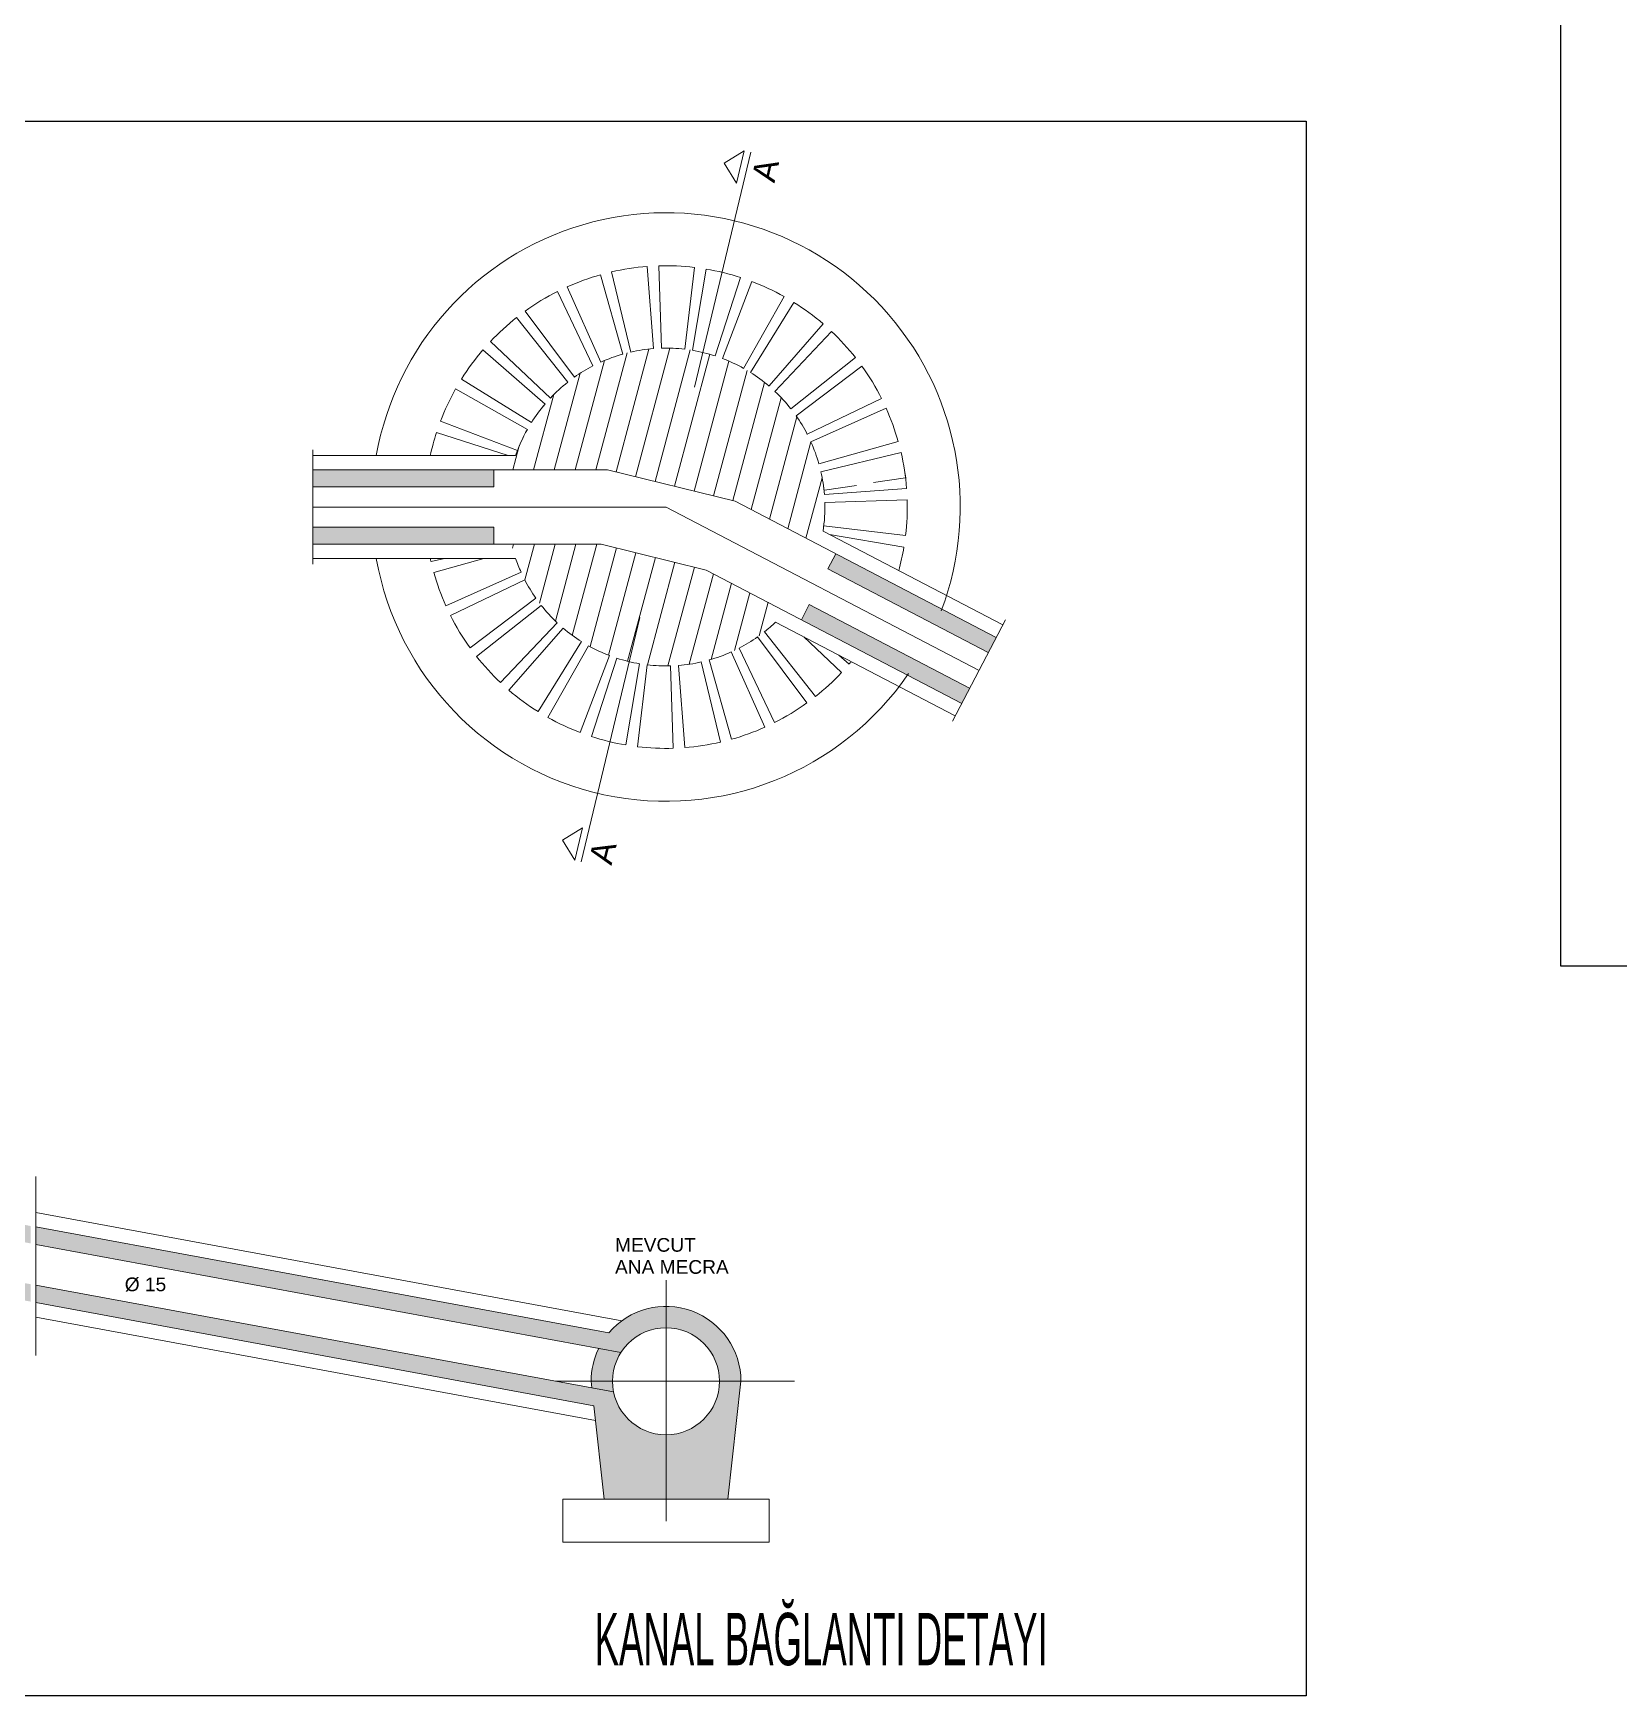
# Model space of a CAD drawing. Header units: millimetres. Extents: x 14753 to 45183, y 5640 to 19518.
# Drawn here: x 42616 to 43478, y 16664 to 17568 of the extents above; entities that cross this region are included whole.
import ezdxf
from ezdxf.enums import TextEntityAlignment as Align

# ---------------------------------------------------------------- set-up
doc = ezdxf.new("R2010")
doc.units = ezdxf.units.MM
doc.linetypes.add('HIDDEN', pattern=[0.375, 0.25, -0.125])
doc.layers.add('5', color=5, linetype='HIDDEN')
doc.layers.add('6', color=6, linetype='Continuous')
doc.layers.add('tefrıs', color=33, linetype='Continuous', lineweight=5)
doc.styles.add('ARİEL', font='arial.ttf')
doc.styles.get("Standard").update_dxf_attribs({"font": 'arial.ttf'})
doc.styles.add('TROMANS', font='arial.ttf')

msp = doc.modelspace()

# ---------------------------------------------------------------- hatches: boundary and pattern name
at = {"layer": 'tefrıs', "linetype": 'ByBlock'}
h = msp.add_hatch(color=9, dxfattribs=at)
h.paths.add_polyline_path([(42866.22, 17320.95), (42866.22, 17330.26), (42767.89, 17330.26), (42767.89, 17320.95)])
h.paths.add_polyline_path([(42767.89, 17299.14), (42767.89, 17289.83), (42866.22, 17289.83), (42866.22, 17299.14)])
h.paths.add_polyline_path([(43052.23, 17284.63), (43047.92, 17276.38), (43135.08, 17230.87), (43139.39, 17239.12)])
h.paths.add_polyline_path([(43037.82, 17257.04), (43033.51, 17248.79), (43120.68, 17203.28), (43124.99, 17211.53)])
h = msp.add_hatch(color=9, dxfattribs=at)
h.paths.add_polyline_path([(42289.56, 16938.1), (42289.56, 16947.56), (42163.62, 16970.84), (42161.93, 16961.69)])
h.paths.add_polyline_path([(42289.56, 16969.75), (42289.56, 16979.22), (42169.28, 17001.45), (42167.59, 16992.3)])
h.paths.add_polyline_path([(42435.01, 16952.33), (42435.01, 16942.86), (42614.35, 16909.71), (42614.35, 16919.18)])
h.paths.add_polyline_path([(42614.35, 16878.06), (42614.35, 16887.52), (42435.01, 16920.67), (42435.01, 16911.21)])
h.paths.add_polyline_path([(42617.26, 16886.99), (42617.26, 16877.52), (42920.64, 16821.44), (42926.29, 16770.63), (42959.89, 16770.63), (42959.89, 16805.65, -0.356325), (42931.39, 16828.92)])
h.paths.add_polyline_path([(42935.36, 16850.37, -0.256303), (42959.89, 16863.83), (42959.89, 16875.47, 0.220609), (42928.8, 16861.05), (42617.26, 16918.64), (42617.26, 16909.17)])
h.paths.add_polyline_path([(43000.62, 16834.74), (42988.98, 16834.74, -0.414214), (42959.89, 16805.65), (42959.89, 16770.63), (42993.49, 16770.63)])
h.paths.add_polyline_path([(42959.89, 16875.47), (42959.89, 16863.83, -0.414214), (42988.98, 16834.74), (43000.62, 16834.74, 0.414214)])
h.paths.add_polyline_path([(42935.36, 16850.37), (42923.29, 16852.6, 0.11398), (42919.17, 16834.74), (42930.8, 16834.74, -0.142755)], flags=17)
h.paths.add_polyline_path([(42919.17, 16834.74), (42919.57, 16831.1), (42931.39, 16828.92, -0.050444), (42930.8, 16834.74)], flags=17)

# ---------------------------------------------------------------- linework, layer by layer
at = {"layer": '6', "color": 20, "elevation": 574.2}
msp.add_lwpolyline([(43446.48, 17060.41), (43446.48, 19381.73), (45027.6, 19381.73), (45027.6, 17060.41)], close=True, dxfattribs=at)
at = {"layer": '6', "color": 20}
msp.add_lwpolyline([(42076.42, 17519.83), (43308, 17519.83), (43308, 16663.78), (42076.42, 16663.78)], close=True, dxfattribs=at)
at = {"layer": 'tefrıs', "color": 9, "linetype": 'ByBlock'}
for p, q in [((42975.45, 17375.19), (43005.99, 17503.02)), ((42991.43, 17497.03), (43002.34, 17503.74)), ((42998.14, 17486.13), (43002.34, 17503.74)), ((42991.43, 17497.03), (42998.14, 17486.13)), ((42936.47, 17393.21), (42924.27, 17436.32)), ((42940.7, 17394.29), (42930.2, 17437.84)), ((42953.07, 17396.18), (42949.73, 17440.85)), ((42957.38, 17396.41), (42955.95, 17441.19)), ((42970.07, 17395.84), (42975.32, 17440.34)), ((42974.22, 17395.25), (42981.71, 17439.42)), ((42974.22, 17395.25), (42981.71, 17439.42)), ((42986.62, 17392.21), (43000.42, 17434.83)), ((42986.62, 17392.21), (43000.42, 17434.83)), ((42920.18, 17386.78), (42900.95, 17427.26)), ((42924.47, 17388.85), (42906.16, 17429.74)), ((42990.58, 17390.81), (43006.52, 17432.68)), ((43002.09, 17385.44), (43024.08, 17424.47)), ((43005.8, 17383.24), (43029.44, 17421.3)), ((42906.43, 17377.92), (42878.66, 17413.07)), ((42910.07, 17380.63), (42883.26, 17416.54)), ((43015.9, 17375.84), (43045.36, 17409.59)), ((42897.01, 17369.3), (42864.45, 17400.06)), ((43019.14, 17372.93), (43049.91, 17405.49)), ((42894.1, 17366.05), (42860.35, 17395.51)), ((42910.44, 17330.26), (42926.36, 17389.67)), ((42921.73, 17330.26), (42938.76, 17393.82)), ((42932.72, 17329.12), (42950.63, 17395.95)), ((42943.32, 17326.52), (42962.05, 17396.42)), ((42953.92, 17323.92), (42973.08, 17395.43)), ((42964.51, 17321.32), (42983.74, 17393.09)), ((43027.76, 17363.51), (43062.92, 17391.28)), ((42899.15, 17330.26), (42913.21, 17382.75)), ((42975.11, 17318.72), (42994.05, 17389.41)), ((42985.71, 17316.12), (43003.99, 17384.35)), ((43030.61, 17359.68), (43066.39, 17386.67)), ((42884.5, 17352.24), (42845.47, 17374.24)), ((42886.7, 17355.95), (42848.64, 17379.59)), ((42996.3, 17313.52), (43013.52, 17377.78)), ((42887.85, 17330.26), (42898.81, 17371.15)), ((43006.28, 17308.62), (43022.59, 17369.49)), ((43036.73, 17349.56), (43077.11, 17368.98)), ((43038.7, 17345.47), (43079.59, 17363.78)), ((42879.12, 17340.73), (42837.26, 17356.67)), ((43016.19, 17303.44), (43031.08, 17359.01)), ((42874.03, 17337.97), (42835.11, 17350.58)), ((43026.1, 17298.27), (43038.73, 17345.4)), ((43043.06, 17333.47), (43086.16, 17345.67)), ((42767.89, 17341.17), (42767.89, 17278.92)), ((42878.13, 17337.97), (42767.89, 17337.97)), ((42876.56, 17330.26), (42879.87, 17342.62)), ((43044.13, 17329.24), (43087.69, 17339.73)), ((42928.06, 17330.26), (42767.89, 17330.26)), ((42866.22, 17330.26), (42866.22, 17320.95)), ((42928.06, 17330.26), (42997.41, 17313.25)), ((43089.57, 17329.97), (43090.21, 17325.87)), ((42866.22, 17320.95), (42767.89, 17320.95)), ((43036.01, 17293.1), (43044.81, 17325.96)), ((43045.31, 17323.03), (43045.95, 17318.93)), ((43046.02, 17316.87), (43090.7, 17320.2)), ((43046.09, 17319.12), (43063.4, 17321.83)), ((43090.03, 17326), (43072.72, 17323.29)), ((42959.89, 17310.04), (42767.89, 17310.04)), ((42959.89, 17310.04), (43130.09, 17221.19)), ((42997.41, 17313.25), (43139.39, 17239.12)), ((43046.26, 17312.56), (43091.03, 17313.99)), ((43045.69, 17299.87), (43090.18, 17294.62)), ((42866.22, 17299.14), (42767.89, 17299.14)), ((42866.22, 17299.14), (42866.22, 17289.83)), ((43045.29, 17296.95), (43142.96, 17245.96)), ((43048.88, 17295.07), (43089.27, 17288.22)), ((42924.58, 17289.83), (42767.89, 17289.83)), ((42878.13, 17282.12), (42767.89, 17282.12)), ((42839.41, 17282.12), (42832.1, 17280.36)), ((42860.81, 17282.12), (42833.62, 17274.42)), ((42876.44, 17287.67), (42877.02, 17289.83)), ((42883.11, 17270.43), (42888.31, 17289.83)), ((42891.04, 17257.85), (42899.6, 17289.83)), ((42899.71, 17248.06), (42910.9, 17289.83)), ((42908.92, 17240.28), (42922.19, 17289.83)), ((42918.57, 17234.17), (42932.94, 17287.78)), ((42924.58, 17289.83), (42981.79, 17275.79)), ((42928.62, 17229.5), (42943.53, 17285.18)), ((42939.03, 17226.2), (42954.13, 17282.58)), ((43047.92, 17276.38), (43052.23, 17284.63)), ((42881.09, 17274.62), (42840.2, 17256.31)), ((42949.79, 17224.24), (42964.73, 17279.98)), ((42960.93, 17223.65), (42975.33, 17277.38)), ((42972.47, 17224.57), (42985.65, 17273.77)), ((42981.79, 17275.79), (43120.68, 17203.28)), ((43047.92, 17276.38), (43135.08, 17230.87)), ((42883.06, 17270.53), (42842.67, 17251.11)), ((42984.47, 17227.22), (42995.56, 17268.6)), ((42997.06, 17232.05), (43005.47, 17263.43)), ((42889.17, 17260.41), (42853.4, 17233.42)), ((42892.02, 17256.58), (42856.87, 17228.81)), ((43010.49, 17240.01), (43015.38, 17258.25)), ((43037.82, 17257.04), (43033.51, 17248.79)), ((43037.82, 17257.04), (43124.99, 17211.53)), ((42900.64, 17247.16), (42869.87, 17214.6)), ((42913.8, 17117.07), (42945.57, 17250.07)), ((43019.44, 17247.44), (43117.11, 17196.44)), ((43144.44, 17248.79), (43115.63, 17193.61)), ((42903.89, 17244.25), (42874.43, 17210.5)), ((42913.98, 17236.85), (42890.35, 17198.79)), ((43009.71, 17239.46), (43036.53, 17203.55)), ((43013.36, 17242.17), (43041.13, 17207.02)), ((43034.83, 17239.4), (43055.34, 17220.03)), ((42917.7, 17234.65), (42895.7, 17195.62)), ((42929.21, 17229.28), (42913.27, 17187.41)), ((42933.16, 17227.88), (42919.36, 17185.26)), ((42933.16, 17227.88), (42919.36, 17185.26)), ((42995.31, 17231.24), (43013.62, 17190.35)), ((42999.61, 17233.31), (43018.83, 17192.83)), ((43053.82, 17229.49), (43059.44, 17224.58)), ((42945.56, 17224.84), (42938.07, 17180.67)), ((42945.56, 17224.84), (42938.07, 17180.67)), ((42949.71, 17224.25), (42944.47, 17179.75)), ((42962.41, 17223.68), (42963.84, 17178.9)), ((42966.71, 17223.91), (42970.05, 17179.24)), ((42979.09, 17225.8), (42989.58, 17182.25)), ((42983.31, 17226.88), (42995.52, 17183.77)), ((42903.64, 17128.95), (42914.55, 17135.65)), ((42903.64, 17128.95), (42910.34, 17118.05)), ((42914.55, 17135.65), (42910.34, 17118.05)), ((42617.26, 16946.01), (42617.26, 16848.75)), ((42935.82, 16867.59), (42617.26, 16926.48)), ((42928.8, 16861.05), (42617.26, 16918.64)), ((42935.36, 16850.37), (42617.26, 16909.17)), ((42931.39, 16828.92), (42617.26, 16886.99)), ((42959.89, 16889.66), (42959.89, 16758.75)), ((42920.64, 16821.44), (42617.26, 16877.52)), ((42921.53, 16813.43), (42617.26, 16869.68)), ((43029.71, 16834.74), (42899.88, 16834.74)), ((42919.17, 16834.74), (42919.57, 16831.1)), ((43000.62, 16834.74), (42993.49, 16770.63)), ((42920.64, 16821.44), (42926.29, 16770.63)), ((42903.78, 16770.63), (42903.78, 16747.36)), ((42903.78, 16770.63), (43016.01, 16770.63)), ((43016.01, 16770.63), (43016.01, 16747.36)), ((42903.78, 16747.36), (43016.01, 16747.36))]:
    msp.add_line(p, q, dxfattribs=at)
at = {"layer": 'tefrıs', "linetype": 'ByBlock'}
msp.add_circle((42959.89, 16834.74), 29.09, dxfattribs=at)
at = {"layer": 'tefrıs', "color": 9, "linetype": 'ByBlock'}
for centre, radius, start, end in [((42959.89, 17310.04), 160, 339.32383, 169.94779), ((42959.89, 17310.04), 131.2, 105.7559, 114.17583), ((42959.89, 17310.04), 131.2, 94.44069, 103.07822), ((42959.89, 17310.04), 131.2, 83.24897, 91.7238), ((42959.89, 17310.04), 131.2, 72.0059, 80.42583), ((42959.89, 17310.04), 131.2, 116.69525, 125.74077), ((42959.89, 17310.04), 131.2, 60.70793, 69.18276), ((42959.89, 17310.04), 131.2, 49.35351, 57.99104), ((42959.89, 17310.04), 131.2, 128.2559, 136.67583), ((42959.89, 17310.04), 131.2, 38.2559, 46.67583), ((42959.89, 17310.04), 131.2, 139.35351, 147.99104), ((42959.89, 17310.04), 86.4, 105.72874, 114.20299), ((42959.89, 17310.04), 86.4, 94.52815, 102.83754), ((42959.89, 17310.04), 86.4, 83.23399, 91.66664), ((42959.89, 17310.04), 86.4, 71.97874, 80.45299), ((42959.89, 17310.04), 86.4, 60.76509, 69.19774), ((42959.89, 17310.04), 86.4, 117.36608, 125.21437), ((42959.89, 17310.04), 86.4, 49.59419, 57.90358), ((42959.89, 17310.04), 131.2, 26.69096, 35.73648), ((42959.89, 17310.04), 131.2, 150.70793, 159.18276), ((42959.89, 17310.04), 86.4, 128.22874, 136.70299), ((42959.89, 17310.04), 86.4, 38.22874, 46.70299), ((42959.89, 17310.04), 86.4, 139.59419, 147.90358), ((42959.89, 17310.04), 86.4, 139.59419, 140.53703), ((42959.89, 17310.04), 131.2, 15.7559, 24.17583), ((42959.89, 17310.04), 131.2, 15.7559, 24.17583), ((42959.89, 17310.04), 86.4, 146.8947, 147.90358), ((42959.89, 17310.04), 86.4, 27.21736, 35.06565), ((42959.89, 17310.04), 131.2, 162.0059, 167.70997), ((42959.89, 17310.04), 86.4, 150.76509, 161.14148), ((42959.89, 17310.04), 86.4, 150.76509, 159.19774), ((42959.89, 17310.04), 86.4, 15.72874, 24.20299), ((42959.89, 17310.04), 131.2, 4.44069, 13.07822), ((42959.89, 17310.04), 131.2, 4.44069, 13.07822), ((42959.89, 17310.04), 86.4, 4.52815, 12.83754), ((42959.89, 17310.04), 86.4, 351.28038, 1.66664), ((42959.89, 17310.04), 131.2, 353.24897, 1.7238), ((42959.89, 17310.04), 131.2, 353.24897, 1.7238), ((42959.89, 17310.04), 160, 190.05221, 325.53963), ((42959.89, 17310.04), 131.2, 192.29003, 193.07822), ((42959.89, 17310.04), 86.4, 198.85852, 204.20299), ((42959.89, 17310.04), 131.2, 344.71547, 350.42583), ((42959.89, 17310.04), 131.2, 195.7559, 204.17583), ((42959.89, 17310.04), 86.4, 207.21736, 215.06565), ((42959.89, 17310.04), 86.4, 218.22874, 226.70299), ((42959.89, 17310.04), 131.2, 206.69096, 215.73648), ((42959.89, 17310.04), 86.4, 308.22874, 313.56335), ((42959.89, 17310.04), 86.4, 229.59419, 237.90358), ((42959.89, 17310.04), 86.4, 297.36608, 305.21437), ((42959.89, 17310.04), 131.2, 218.2559, 226.67583), ((42959.89, 17310.04), 86.4, 240.76509, 249.19774), ((42959.89, 17310.04), 86.4, 251.97874, 260.45299), ((42959.89, 17310.04), 86.4, 285.72874, 294.20299), ((42959.89, 17310.04), 86.4, 263.23399, 271.66664), ((42959.89, 17310.04), 86.4, 274.52815, 282.83754), ((42959.89, 17310.04), 131.2, 308.2559, 316.67583), ((42959.89, 17310.04), 131.2, 308.2559, 316.67583), ((42959.89, 17310.04), 131.2, 319.35351, 320.13541), ((42959.89, 17310.04), 131.2, 229.35351, 237.99104), ((42959.89, 17310.04), 131.2, 296.69525, 305.74077), ((42959.89, 17310.04), 131.2, 240.70793, 249.18276), ((42959.89, 17310.04), 131.2, 252.0059, 260.42583), ((42959.89, 17310.04), 131.2, 274.44069, 283.07822), ((42959.89, 17310.04), 131.2, 285.7559, 294.17583), ((42959.89, 17310.04), 131.2, 263.24897, 271.7238), ((42959.89, 16834.74), 40.73, 0, 139.76275), ((42959.89, 16834.74), 40.73, 153.98996, 180)]:
    msp.add_arc(centre, radius, start, end, dxfattribs=at)
at = {"layer": 'tefrıs', "linetype": 'ByBlock'}
for points in [[(43046.09, 17319.14), (43046.09, 17319.09), (43045.93, 17319.09)], [(43090.02, 17326.03), (43090.03, 17325.98), (43090.19, 17326.03)]]:
    msp.add_solid(points, dxfattribs=at)

# ---------------------------------------------------------------- texts
at = {"layer": '5', "ltscale": 10, "style": 'TROMANS', "width": 0.5}
msp.add_text('KANAL BAĞLANTI DETAYI', height=28.4635, dxfattribs=at).set_placement((42921.11, 16694.61), align=Align.MIDDLE_LEFT)
at = {"layer": 'tefrıs', "color": 9, "linetype": 'ByBlock', "style": 'ARİEL'}
for rotation, p in [(77.19436, (43018.81, 17485.89)), (75.97552, (42930.2, 17114.91))]:
    msp.add_text('A', height=12.8, rotation=rotation, dxfattribs=at).set_placement(p)
for s, p in [('MEVCUT', (42932.16, 16905.17)), ('ANA MECRA', (42932.16, 16893.17)), ('%%c 15', (42665.56, 16883.72))]:
    msp.add_text(s, height=7.447, dxfattribs=at).set_placement(p)
at = {"layer": 'tefrıs', "linetype": 'ByBlock', "insert": (43068.06, 17322.56), "char_height": 0.164, "attachment_point": 5}
msp.add_mtext('\\A1;22', dxfattribs=at)

doc.saveas('drawing.dxf')
